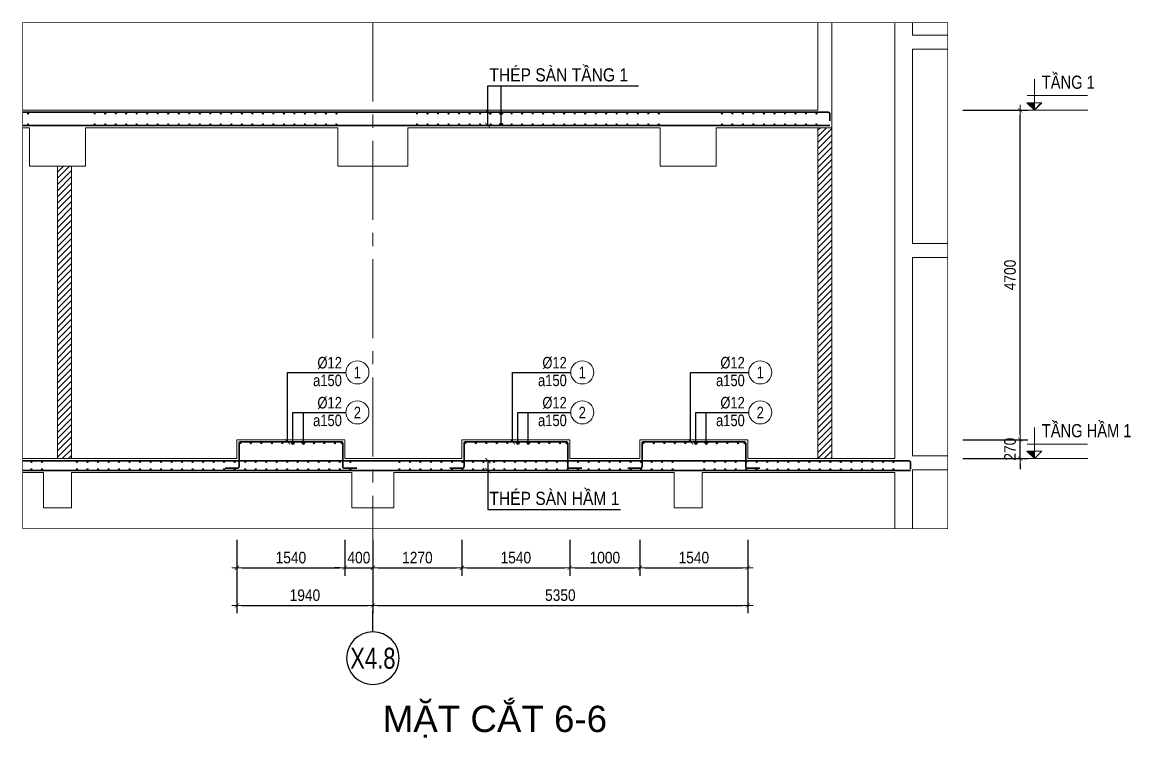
# Model space of a CAD drawing. Extents: x 517991 to 692152, y -83926 to 3506.
# Drawn here: x 659466 to 675287, y -57268 to -47061 of the extents above; entities that cross this region are included whole.
import ezdxf
from ezdxf.enums import TextEntityAlignment as Align

# ---------------------------------------------------------------- set-up
doc = ezdxf.new("R2010")
doc.units = 0
doc.header["$LTSCALE"] = 300
doc.header["$MEASUREMENT"] = 0
doc.linetypes.add('CENTER2', pattern=[1.125, 0.75, -0.125, 0.125, -0.125])
doc.linetypes.add('HIDDEN', pattern=[0.375, 0.25, -0.125])
doc.layers.get('0').update_dxf_attribs({"linetype": 'CONTINUOUS'})
doc.layers.get('DEFPOINTS').update_dxf_attribs({"linetype": 'CONTINUOUS'})
for name, color, linetype, lineweight in [('00-TT.Dim', 8, 'CONTINUOUS', 13), ('B-CONTOUR2', 2, 'CONTINUOUS', 40), ('kata_text', 7, 'CONTINUOUS', 30), ('kata_thep chu', 4, 'CONTINUOUS', 35), ('NDC_S_AXIS', 5, 'CENTER2', 15), ('NDC_S_DIM', 1, 'CONTINUOUS', 15), ('NDC_S_REBAR', 4, 'CONTINUOUS', 35), ('NDC_S_SLAB', 2, 'CONTINUOUS', 18), ('NDC_S_THIN LINE', 1, 'CONTINUOUS', 5)]:
    doc.layers.add(name, color=color, linetype=linetype, lineweight=lineweight)
doc.layers.add('A-SYM', color=7, linetype='CONTINUOUS')
doc.styles.add('ARIAL', font='arial.ttf', dxfattribs={"width": 0.8})
doc.styles.add('Heerim', font='', dxfattribs={"width": 0.8})
doc.styles.add('kata_text', font='arial.ttf', dxfattribs={"width": 0.8})
doc.styles.add('NDC_ARIAL', font='arial.ttf', dxfattribs={"width": 0.85})
doc.styles.add('NDC_DIM', font='', dxfattribs={"width": 0.75})
doc.styles.get("Standard").update_dxf_attribs({"font": 'arial.ttf'})
doc.styles.get('Heerim').set_extended_font_data('Dotum')
doc.styles.get('NDC_DIM').set_extended_font_data('Dotum')
doc.dimstyles.new('NDC_1-75', dxfattribs={"dimscale": 75, "dimtxt": 2.2, "dimasz": 1, "dimexe": 1.5, "dimexo": 0, "dimgap": 0.8, "dimtad": 1, "dimdec": 0, "dimdsep": 46, "dimtxsty": 'NDC_ARIAL', "dimblk": 'DIMMARK', "dimcen": 49999.938995, "dimdle": 1.5, "dimclrd": 1, "dimclre": 1, "dimclrt": 3, "dimadec": 0, "dimazin": 0, "dimtfac": 1, "dimtdec": 0, "dimtix": 1, "dimtmove": 1, "dimatfit": 3, "dimfxl": 1, "dimarcsym": 0})
doc.dimstyles.new('NDC_dim_25', dxfattribs={"dimscale": 25, "dimtxt": 2.2, "dimasz": 1.5, "dimexe": 1.5, "dimexo": 2.5, "dimgap": 1, "dimtad": 1, "dimdec": 0, "dimzin": 0, "dimdsep": 46, "dimtxsty": 'NDC_DIM', "dimblk": 'DIMMARK', "dimcen": 0.09, "dimdle": 1.2, "dimclrd": 1, "dimclre": 1, "dimclrt": 3, "dimadec": 0, "dimazin": 0, "dimtfac": 1, "dimtdec": 0, "dimtix": 1, "dimtofl": 0, "dimtmove": 0, "dimatfit": 3, "dimfxl": 6, "dimfxlon": 1, "dimtolj": 1, "dimtzin": 0, "dimarcsym": 0})
pattern_1 = [(45, (-127324.24, 366.7), (-44.194174, 44.194174), [])]

# ---------------------------------------------------------------- blocks, each defined once
blk = doc.blocks.new('DIMMARK')
at = {"layer": 'NDC_S_DIM', "color": 1}
blk.add_line((-1.5, 0), (1, 0), dxfattribs=at)
at = {"layer": 'NDC_S_DIM', "color": 2, "const_width": 0.1}
blk.add_lwpolyline([(-0.42, -0.42), (0.42, 0.42)], dxfattribs=at)
blk = doc.blocks.new('*D790')
at = {"layer": 'DEFPOINTS', "color": 0, "transparency": 16777216}
for p in [(662531, -54442), (664471, -54442), (664471, -55378)]:
    blk.add_point(p, dxfattribs=at)
at = {"layer": 'NDC_S_DIM', "color": 1, "lineweight": -2, "transparency": 16777216}
for p, q in [((662531, -54442), (662531, -55491)), ((664471, -54442), (664471, -55491)), ((662606, -55378), (664396, -55378))]:
    blk.add_line(p, q, dxfattribs=at)
at = {"layer": 'NDC_S_DIM', "color": 1, "lineweight": -2, "transparency": 16777216, "xscale": 75, "yscale": 75, "zscale": 75, "rotation": 180}
blk.add_blockref('DIMMARK', (662531, -55378), dxfattribs=at)
at = {"layer": 'NDC_S_DIM', "color": 1, "lineweight": -2, "transparency": 16777216, "xscale": 75, "yscale": 75, "zscale": 75}
blk.add_blockref('DIMMARK', (664471, -55378), dxfattribs=at)
at = {"layer": 'NDC_S_DIM', "color": 3, "transparency": 16777216, "insert": (663501, -55234), "char_height": 165, "attachment_point": 5, "style": 'NDC_ARIAL'}
blk.add_mtext('1940', dxfattribs=at)
blk = doc.blocks.new('*D791')
at = {"layer": 'DEFPOINTS', "color": 0, "transparency": 16777216}
for p in [(664071, -54442), (664471, -54442), (664471, -54842)]:
    blk.add_point(p, dxfattribs=at)
at = {"layer": 'NDC_S_DIM', "color": 1, "lineweight": -2, "transparency": 16777216}
for p, q in [((664071, -54442), (664071, -54955)), ((664471, -54442), (664471, -54955)), ((663996, -54842), (663921, -54842)), ((664071, -54842), (664471, -54842)), ((664546, -54842), (664621, -54842))]:
    blk.add_line(p, q, dxfattribs=at)
at = {"layer": 'NDC_S_DIM', "color": 1, "lineweight": -2, "transparency": 16777216, "xscale": 75, "yscale": 75, "zscale": 75}
blk.add_blockref('DIMMARK', (664071, -54842), dxfattribs=at)
at = {"layer": 'NDC_S_DIM', "color": 1, "lineweight": -2, "transparency": 16777216, "xscale": 75, "yscale": 75, "zscale": 75, "rotation": 180}
blk.add_blockref('DIMMARK', (664471, -54842), dxfattribs=at)
at = {"layer": 'NDC_S_DIM', "color": 3, "transparency": 16777216, "insert": (664271, -54698), "char_height": 165, "attachment_point": 5, "style": 'NDC_ARIAL'}
blk.add_mtext('400', dxfattribs=at)
blk = doc.blocks.new('*D792')
at = {"layer": 'DEFPOINTS', "color": 0, "transparency": 16777216}
for p in [(662531, -54442), (664071, -54442), (664071, -54842)]:
    blk.add_point(p, dxfattribs=at)
at = {"layer": 'NDC_S_DIM', "color": 1, "lineweight": -2, "transparency": 16777216}
for p, q in [((662531, -54442), (662531, -54955)), ((664071, -54442), (664071, -54955)), ((662606, -54842), (663996, -54842))]:
    blk.add_line(p, q, dxfattribs=at)
at = {"layer": 'NDC_S_DIM', "color": 1, "lineweight": -2, "transparency": 16777216, "xscale": 75, "yscale": 75, "zscale": 75, "rotation": 180}
blk.add_blockref('DIMMARK', (662531, -54842), dxfattribs=at)
at = {"layer": 'NDC_S_DIM', "color": 1, "lineweight": -2, "transparency": 16777216, "xscale": 75, "yscale": 75, "zscale": 75}
blk.add_blockref('DIMMARK', (664071, -54842), dxfattribs=at)
at = {"layer": 'NDC_S_DIM', "color": 3, "transparency": 16777216, "insert": (663301, -54698), "char_height": 165, "attachment_point": 5, "style": 'NDC_ARIAL'}
blk.add_mtext('1540', dxfattribs=at)
blk = doc.blocks.new('*U1')
for q in [(0, 0), (0, 2)]:
    blk.add_line((0, 4), q)
blk.add_circle((0, 9), 5)
at = {"style": 'Heerim', "width": 0.8}
blk.add_attdef('NO', text='', height=4, dxfattribs=at).set_placement((-0.01, 9.02), align=Align.MIDDLE_CENTER)
blk = doc.blocks.new('*D793')
at = {"layer": 'DEFPOINTS', "color": 0, "transparency": 16777216}
for p in [(664471, -54442), (665741, -54442), (665741, -54842)]:
    blk.add_point(p, dxfattribs=at)
at = {"layer": 'NDC_S_DIM', "color": 1, "lineweight": -2, "transparency": 16777216}
for p, q in [((664471, -54442), (664471, -54955)), ((665741, -54442), (665741, -54955)), ((664546, -54842), (665666, -54842))]:
    blk.add_line(p, q, dxfattribs=at)
at = {"layer": 'NDC_S_DIM', "color": 1, "lineweight": -2, "transparency": 16777216, "xscale": 75, "yscale": 75, "zscale": 75, "rotation": 180}
blk.add_blockref('DIMMARK', (664471, -54842), dxfattribs=at)
at = {"layer": 'NDC_S_DIM', "color": 1, "lineweight": -2, "transparency": 16777216, "xscale": 75, "yscale": 75, "zscale": 75}
blk.add_blockref('DIMMARK', (665741, -54842), dxfattribs=at)
at = {"layer": 'NDC_S_DIM', "color": 3, "transparency": 16777216, "insert": (665106, -54698), "char_height": 165, "attachment_point": 5, "style": 'NDC_ARIAL'}
blk.add_mtext('1270', dxfattribs=at)
blk = doc.blocks.new('*D794')
at = {"layer": 'DEFPOINTS', "color": 0, "transparency": 16777216}
for p in [(665741, -54442), (667281, -54442), (667281, -54842)]:
    blk.add_point(p, dxfattribs=at)
at = {"layer": 'NDC_S_DIM', "color": 1, "lineweight": -2, "transparency": 16777216}
for p, q in [((665741, -54442), (665741, -54955)), ((667281, -54442), (667281, -54955)), ((665816, -54842), (667206, -54842))]:
    blk.add_line(p, q, dxfattribs=at)
at = {"layer": 'NDC_S_DIM', "color": 1, "lineweight": -2, "transparency": 16777216, "xscale": 75, "yscale": 75, "zscale": 75, "rotation": 180}
blk.add_blockref('DIMMARK', (665741, -54842), dxfattribs=at)
at = {"layer": 'NDC_S_DIM', "color": 1, "lineweight": -2, "transparency": 16777216, "xscale": 75, "yscale": 75, "zscale": 75}
blk.add_blockref('DIMMARK', (667281, -54842), dxfattribs=at)
at = {"layer": 'NDC_S_DIM', "color": 3, "transparency": 16777216, "insert": (666511, -54698), "char_height": 165, "attachment_point": 5, "style": 'NDC_ARIAL'}
blk.add_mtext('1540', dxfattribs=at)
blk = doc.blocks.new('*D795')
at = {"layer": 'DEFPOINTS', "color": 0, "transparency": 16777216}
for p in [(667281, -54442), (668281, -54442), (668281, -54842)]:
    blk.add_point(p, dxfattribs=at)
at = {"layer": 'NDC_S_DIM', "color": 1, "lineweight": -2, "transparency": 16777216}
for p, q in [((667281, -54442), (667281, -54955)), ((668281, -54442), (668281, -54955)), ((667356, -54842), (668206, -54842))]:
    blk.add_line(p, q, dxfattribs=at)
at = {"layer": 'NDC_S_DIM', "color": 1, "lineweight": -2, "transparency": 16777216, "xscale": 75, "yscale": 75, "zscale": 75, "rotation": 180}
blk.add_blockref('DIMMARK', (667281, -54842), dxfattribs=at)
at = {"layer": 'NDC_S_DIM', "color": 1, "lineweight": -2, "transparency": 16777216, "xscale": 75, "yscale": 75, "zscale": 75}
blk.add_blockref('DIMMARK', (668281, -54842), dxfattribs=at)
at = {"layer": 'NDC_S_DIM', "color": 3, "transparency": 16777216, "insert": (667781, -54698), "char_height": 165, "attachment_point": 5, "style": 'NDC_ARIAL'}
blk.add_mtext('1000', dxfattribs=at)
blk = doc.blocks.new('*D796')
at = {"layer": 'DEFPOINTS', "color": 0, "transparency": 16777216}
for p in [(668281, -54442), (669821, -54442), (669821, -54842)]:
    blk.add_point(p, dxfattribs=at)
at = {"layer": 'NDC_S_DIM', "color": 1, "lineweight": -2, "transparency": 16777216}
for p, q in [((668281, -54442), (668281, -54955)), ((669821, -54442), (669821, -54955)), ((668356, -54842), (669746, -54842))]:
    blk.add_line(p, q, dxfattribs=at)
at = {"layer": 'NDC_S_DIM', "color": 1, "lineweight": -2, "transparency": 16777216, "xscale": 75, "yscale": 75, "zscale": 75, "rotation": 180}
blk.add_blockref('DIMMARK', (668281, -54842), dxfattribs=at)
at = {"layer": 'NDC_S_DIM', "color": 1, "lineweight": -2, "transparency": 16777216, "xscale": 75, "yscale": 75, "zscale": 75}
blk.add_blockref('DIMMARK', (669821, -54842), dxfattribs=at)
at = {"layer": 'NDC_S_DIM', "color": 3, "transparency": 16777216, "insert": (669051, -54698), "char_height": 165, "attachment_point": 5, "style": 'NDC_ARIAL'}
blk.add_mtext('1540', dxfattribs=at)
blk = doc.blocks.new('*D797')
at = {"layer": 'DEFPOINTS', "color": 0, "transparency": 16777216}
for p in [(664471, -54442), (669821, -54442), (669821, -55378)]:
    blk.add_point(p, dxfattribs=at)
at = {"layer": 'NDC_S_DIM', "color": 1, "lineweight": -2, "transparency": 16777216}
for p, q in [((664471, -54442), (664471, -55491)), ((669821, -54442), (669821, -55491)), ((664546, -55378), (669746, -55378))]:
    blk.add_line(p, q, dxfattribs=at)
at = {"layer": 'NDC_S_DIM', "color": 1, "lineweight": -2, "transparency": 16777216, "xscale": 75, "yscale": 75, "zscale": 75, "rotation": 180}
blk.add_blockref('DIMMARK', (664471, -55378), dxfattribs=at)
at = {"layer": 'NDC_S_DIM', "color": 1, "lineweight": -2, "transparency": 16777216, "xscale": 75, "yscale": 75, "zscale": 75}
blk.add_blockref('DIMMARK', (669821, -55378), dxfattribs=at)
at = {"layer": 'NDC_S_DIM', "color": 3, "transparency": 16777216, "insert": (667146, -55234), "char_height": 165, "attachment_point": 5, "style": 'NDC_ARIAL'}
blk.add_mtext('5350', dxfattribs=at)
blk = doc.blocks.new('*D798')
at = {"layer": 'DEFPOINTS', "color": 0, "transparency": 16777216}
for p in [(672888, -48316), (673707, -48316), (672888, -53016)]:
    blk.add_point(p, dxfattribs=at)
at = {"layer": 'NDC_S_DIM', "color": 1, "lineweight": -2, "transparency": 16777216}
for p, q in [((672888, -48316), (673819, -48316)), ((673707, -52941), (673707, -48391)), ((672888, -53016), (673819, -53016))]:
    blk.add_line(p, q, dxfattribs=at)
at = {"layer": 'NDC_S_DIM', "color": 1, "lineweight": -2, "transparency": 16777216, "xscale": 75, "yscale": 75, "zscale": 75}
for p, rotation in [((673707, -48316), 90), ((673707, -53016), 270)]:
    blk.add_blockref('DIMMARK', p, dxfattribs=dict(at, rotation=rotation))
at = {"layer": 'NDC_S_DIM', "color": 3, "transparency": 16777216, "insert": (673563, -50666), "char_height": 165, "attachment_point": 5, "rotation": 90, "style": 'NDC_ARIAL'}
blk.add_mtext('4700', dxfattribs=at)
blk = doc.blocks.new('kata_block_CT')
blk.add_hatch(color=3).paths.add_polyline_path([(0, 1.41), (-1.42, 1.41), (0, 0)])
at = {"ltscale": 50}
h = blk.add_hatch(dxfattribs=at)
h.set_pattern_fill('ANSI31', color=8, scale=1.2375, style=0)
h.set_pattern_definition([(45, (0, 5e-12), (-2.7783, 2.7783), [])])
h.paths.add_polyline_path([(0, 1.41), (0, 0), (1.42, 1.41)])
at = {"color": 8, "ltscale": 50}
for p, q in [((-1.4, 2.76), (10.09, 2.76)), ((10.17, 0), (-1.44, 0))]:
    blk.add_line(p, q, dxfattribs=at)
for points in [[(0, 5.89), (0, 0)], [(0, 0), (-1.42, 1.41), (0, 1.41)], [(0, 0), (1.42, 1.41), (0, 1.41)]]:
    blk.add_lwpolyline(points, dxfattribs=at)
at = {"color": 3, "style": 'ARIAL', "width": 0.8}
blk.add_attdef('CT', (1.24, 3.58), '', height=2.2, dxfattribs=at)
blk = doc.blocks.new('*D799')
at = {"layer": 'DEFPOINTS', "color": 0, "transparency": 16777216}
for p in [(672888, -53016), (673707, -53016), (672888, -53286)]:
    blk.add_point(p, dxfattribs=at)
at = {"layer": 'NDC_S_DIM', "color": 1, "lineweight": -2, "transparency": 16777216}
for p, q in [((673707, -52941), (673707, -52866)), ((672888, -53016), (673819, -53016)), ((673707, -53286), (673707, -53016)), ((672888, -53286), (673819, -53286)), ((673707, -53361), (673707, -53436))]:
    blk.add_line(p, q, dxfattribs=at)
at = {"layer": 'NDC_S_DIM', "color": 1, "lineweight": -2, "transparency": 16777216, "xscale": 75, "yscale": 75, "zscale": 75}
for p, rotation in [((673707, -53016), 270), ((673707, -53286), 90)]:
    blk.add_blockref('DIMMARK', p, dxfattribs=dict(at, rotation=rotation))
at = {"layer": 'NDC_S_DIM', "color": 3, "transparency": 16777216, "insert": (673563, -53151), "char_height": 165, "attachment_point": 5, "rotation": 90, "style": 'NDC_ARIAL'}
blk.add_mtext('270', dxfattribs=at)
blk = doc.blocks.new('kata_block_THEP')
at = {"layer": 'kata_thep chu', "color": 0}
for p, q in [((-0.5, 0), (0.5, 0)), ((-0.35, 0.35), (0.35, -0.35)), ((0.35, 0.35), (-0.35, -0.35)), ((0, 0.5), (0, -0.5))]:
    blk.add_line(p, q, dxfattribs=at)
at = {"layer": 'kata_thep chu', "color": 0, "const_width": 0.0833}
blk.add_lwpolyline([(-0.5, 0, 1), (0.5, 0, 1), (-0.5, 0, 1)], format="xyb", dxfattribs=at)
blk = doc.blocks.new('*U800')
at = {"layer": 'NDC_S_REBAR', "xscale": 24, "yscale": 24, "zscale": 24}
blk.add_blockref('kata_block_THEP', (0, 55), dxfattribs=at)
at = {"layer": 'NDC_S_REBAR', "xscale": -24, "yscale": 24, "zscale": 24, "rotation": 180}
blk.add_blockref('kata_block_THEP', (0, -55), dxfattribs=at)
blk = doc.blocks.new('*U801')
at = {"layer": 'NDC_S_REBAR', "color": 0, "linetype": 'ByBlock', "lineweight": -2, "transparency": 16777216}
for p in [(-2700, 0), (-2550, 0), (-2400, 0), (-2250, 0), (-2100, 0), (-1950, 0), (-1800, 0), (-1650, 0), (-1500, 0), (-1350, 0), (-1200, 0), (-1050, 0), (-900, 0), (-750, 0), (-600, 0), (-450, 0), (-300, 0), (-150, 0), (0, 0)]:
    blk.add_blockref('*U800', p, dxfattribs=at)
blk = doc.blocks.new('*U802')
at = {"layer": 'NDC_S_REBAR', "xscale": 24, "yscale": 24, "zscale": 24}
blk.add_blockref('kata_block_THEP', (0, 55), dxfattribs=at)
at = {"layer": 'NDC_S_REBAR', "xscale": -24, "yscale": 24, "zscale": 24, "rotation": 180}
blk.add_blockref('kata_block_THEP', (0, -55), dxfattribs=at)
blk = doc.blocks.new('*U803')
at = {"layer": 'NDC_S_REBAR', "color": 0, "linetype": 'ByBlock', "lineweight": -2, "transparency": 16777216}
for p in [(-3900, 0), (-3750, 0), (-3600, 0), (-3450, 0), (-3300, 0), (-3150, 0), (-3000, 0), (-2850, 0), (-2700, 0), (-2550, 0), (-2400, 0), (-2250, 0), (-2100, 0), (-1950, 0), (-1800, 0), (-1650, 0), (-1500, 0), (-1350, 0), (-1200, 0), (-1050, 0), (-900, 0), (-750, 0), (-600, 0), (-450, 0), (-300, 0), (-150, 0), (0, 0)]:
    blk.add_blockref('*U802', p, dxfattribs=at)
blk = doc.blocks.new('*U804')
at = {"layer": 'NDC_S_REBAR', "xscale": 24, "yscale": 24, "zscale": 24}
blk.add_blockref('kata_block_THEP', (0, 55), dxfattribs=at)
at = {"layer": 'NDC_S_REBAR', "xscale": -24, "yscale": 24, "zscale": 24, "rotation": 180}
blk.add_blockref('kata_block_THEP', (0, -55), dxfattribs=at)
blk = doc.blocks.new('*U805')
at = {"layer": 'NDC_S_REBAR', "color": 0, "linetype": 'ByBlock', "lineweight": -2, "transparency": 16777216}
for p in [(-3900, 0), (-3750, 0), (-3600, 0), (-3450, 0), (-3300, 0), (-3150, 0), (-3000, 0), (-2850, 0), (-2700, 0), (-2550, 0), (-2400, 0), (-2250, 0), (-2100, 0), (-1950, 0), (-1800, 0), (-1650, 0), (-1500, 0), (-1350, 0), (-1200, 0), (-1050, 0), (-900, 0), (-750, 0), (-600, 0), (-450, 0), (-300, 0), (-150, 0), (0, 0)]:
    blk.add_blockref('*U804', p, dxfattribs=at)
blk = doc.blocks.new('*U806')
at = {"layer": 'NDC_S_REBAR', "xscale": 24, "yscale": 24, "zscale": 24}
blk.add_blockref('kata_block_THEP', (0, 55), dxfattribs=at)
at = {"layer": 'NDC_S_REBAR', "xscale": -24, "yscale": 24, "zscale": 24, "rotation": 180}
blk.add_blockref('kata_block_THEP', (0, -55), dxfattribs=at)
blk = doc.blocks.new('*U807')
at = {"layer": 'NDC_S_REBAR', "color": 0, "linetype": 'ByBlock', "lineweight": -2, "transparency": 16777216}
for p in [(-150, 0), (0, 0)]:
    blk.add_blockref('*U806', p, dxfattribs=at)
blk = doc.blocks.new('*U808')
at = {"layer": 'NDC_S_REBAR', "xscale": 24, "yscale": 24, "zscale": 24}
blk.add_blockref('kata_block_THEP', (0, 0), dxfattribs=at)
blk = doc.blocks.new('*U809')
at = {"layer": 'NDC_S_REBAR', "color": 0, "linetype": 'ByBlock', "lineweight": -2, "transparency": 16777216}
for p in [(0, 0), (150, 0), (300, 0), (450, 0), (600, 0), (750, 0), (900, 0), (1050, 0), (1200, 0), (1350, 0)]:
    blk.add_blockref('*U808', p, dxfattribs=at)
blk = doc.blocks.new('*U265')
blk.add_circle((2.5, 0), 2.5)
at = {"layer": 'kata_text', "color": 3, "style": 'kata_text', "width": 0.8}
for tag, p in [('DK2', (-0.85, 0.85)), ('KC2', (-0.85, -2.97))]:
    blk.add_attdef(tag, text='', height=2.5, dxfattribs=at).set_placement(p, align=Align.RIGHT)
at = {"layer": 'kata_text', "color": 7, "style": 'kata_text', "width": 0.8}
blk.add_attdef('SH3', text='', height=2.5, dxfattribs=at).set_placement((2.5, 0), align=Align.MIDDLE)
blk = doc.blocks.new('*U810')
at = {"layer": 'NDC_S_REBAR', "xscale": 24, "yscale": 24, "zscale": 24}
blk.add_blockref('kata_block_THEP', (0, 0), dxfattribs=at)
blk = doc.blocks.new('*U811')
at = {"layer": 'NDC_S_REBAR', "color": 0, "linetype": 'ByBlock', "lineweight": -2, "transparency": 16777216}
for p in [(0, 0), (150, 0), (300, 0), (450, 0), (600, 0), (750, 0), (900, 0), (1050, 0), (1200, 0), (1350, 0)]:
    blk.add_blockref('*U810', p, dxfattribs=at)
blk = doc.blocks.new('*U812')
at = {"layer": 'NDC_S_REBAR', "xscale": 24, "yscale": 24, "zscale": 24}
blk.add_blockref('kata_block_THEP', (0, 0), dxfattribs=at)
blk = doc.blocks.new('*U813')
at = {"layer": 'NDC_S_REBAR', "color": 0, "linetype": 'ByBlock', "lineweight": -2, "transparency": 16777216}
for p in [(0, 0), (150, 0), (300, 0), (450, 0), (600, 0), (750, 0), (900, 0), (1050, 0), (1200, 0), (1350, 0)]:
    blk.add_blockref('*U812', p, dxfattribs=at)
blk = doc.blocks.new('*U814')
at = {"layer": 'NDC_S_REBAR', "xscale": 24, "yscale": 24, "zscale": 24}
blk.add_blockref('kata_block_THEP', (0, 80), dxfattribs=at)
at = {"layer": 'NDC_S_REBAR', "xscale": -24, "yscale": 24, "zscale": 24, "rotation": 180}
blk.add_blockref('kata_block_THEP', (0, -80), dxfattribs=at)
blk = doc.blocks.new('*U815')
at = {"layer": 'NDC_S_DIM', "color": 0, "linetype": 'ByBlock', "lineweight": -2, "transparency": 16777216}
for p in [(-1350, 0), (-1200, 0), (-1050, 0), (-900, 0), (-750, 0), (-600, 0), (-450, 0), (-300, 0), (-150, 0), (0, 0)]:
    blk.add_blockref('*U814', p, dxfattribs=at)
blk = doc.blocks.new('*U816')
at = {"layer": 'NDC_S_REBAR', "xscale": 24, "yscale": 24, "zscale": 24}
blk.add_blockref('kata_block_THEP', (0, 80), dxfattribs=at)
at = {"layer": 'NDC_S_REBAR', "xscale": -24, "yscale": 24, "zscale": 24, "rotation": 180}
blk.add_blockref('kata_block_THEP', (0, -80), dxfattribs=at)
blk = doc.blocks.new('*U817')
at = {"layer": 'NDC_S_DIM', "color": 0, "linetype": 'ByBlock', "lineweight": -2, "transparency": 16777216}
for p in [(-3450, 0), (-3300, 0), (-3150, 0), (-3000, 0), (-2850, 0), (-2700, 0), (-2550, 0), (-2400, 0), (-2250, 0), (-2100, 0), (-1950, 0), (-1800, 0), (-1650, 0), (-1500, 0), (-1350, 0), (-1200, 0), (-1050, 0), (-900, 0), (-750, 0), (-600, 0), (-450, 0), (-300, 0), (-150, 0), (0, 0)]:
    blk.add_blockref('*U816', p, dxfattribs=at)
blk = doc.blocks.new('*U818')
at = {"layer": 'NDC_S_REBAR', "xscale": 24, "yscale": 24, "zscale": 24}
blk.add_blockref('kata_block_THEP', (0, 80), dxfattribs=at)
at = {"layer": 'NDC_S_REBAR', "xscale": -24, "yscale": 24, "zscale": 24, "rotation": 180}
blk.add_blockref('kata_block_THEP', (0, -80), dxfattribs=at)
blk = doc.blocks.new('*U819')
at = {"layer": 'NDC_S_DIM', "color": 0, "linetype": 'ByBlock', "lineweight": -2, "transparency": 16777216}
for p in [(-3450, 0), (-3300, 0), (-3150, 0), (-3000, 0), (-2850, 0), (-2700, 0), (-2550, 0), (-2400, 0), (-2250, 0), (-2100, 0), (-1950, 0), (-1800, 0), (-1650, 0), (-1500, 0), (-1350, 0), (-1200, 0), (-1050, 0), (-900, 0), (-750, 0), (-600, 0), (-450, 0), (-300, 0), (-150, 0), (0, 0)]:
    blk.add_blockref('*U818', p, dxfattribs=at)
blk = doc.blocks.new('*U820')
at = {"layer": 'NDC_S_REBAR', "xscale": 24, "yscale": 24, "zscale": 24}
blk.add_blockref('kata_block_THEP', (0, 80), dxfattribs=at)
at = {"layer": 'NDC_S_REBAR', "xscale": -24, "yscale": 24, "zscale": 24, "rotation": 180}
blk.add_blockref('kata_block_THEP', (0, -80), dxfattribs=at)
blk = doc.blocks.new('*U821')
at = {"layer": 'NDC_S_DIM', "color": 0, "linetype": 'ByBlock', "lineweight": -2, "transparency": 16777216}
blk.add_blockref('*U820', (0, 0), dxfattribs=at)

msp = doc.modelspace()

# ---------------------------------------------------------------- hatches: boundary and pattern name
at = {"layer": '00-TT.Dim'}
h = msp.add_hatch(dxfattribs=at)
h.set_pattern_fill('ANSI31', color=256, scale=500)
h.set_pattern_definition(pattern_1)
h.paths.add_polyline_path([(671021.2, -48565.6), (670821.2, -48565.6), (670821.2, -53285.6), (671021.2, -53285.6)])
h = msp.add_hatch(dxfattribs=at)
h.set_pattern_fill('ANSI31', color=256, scale=500)
h.set_pattern_definition(pattern_1)
h.paths.add_polyline_path([(660171.2, -49115.6), (659971.2, -49115.6), (659971.2, -53285.6), (660171.2, -53285.6)])

# ---------------------------------------------------------------- linework, layer by layer
at = {"layer": 'B-CONTOUR2', "color": 0, "const_width": 10}
msp.add_lwpolyline([(659471.2, -47065.6), (672671.2, -47065.6), (672671.2, -54285.6), (659471.2, -54285.6)], close=True, dxfattribs=at)
at = {"layer": 'NDC_S_AXIS', "ltscale": 5}
msp.add_lwpolyline([(664471.2, -47065.6), (664471.2, -55508.2)], dxfattribs=at)
at = {"layer": 'NDC_S_DIM'}
for points in [[(670821.2, -53285.6), (670821.2, -48565.6)], [(671021.2, -53285.6), (671021.2, -48565.6)], [(659971.2, -53285.6), (659971.2, -49115.6)], [(660171.2, -53285.6), (660171.2, -49115.6)]]:
    msp.add_lwpolyline(points, dxfattribs=at)
at = {"layer": 'NDC_S_REBAR'}
for points in [[(659471.2, -48345.6), (670971.2, -48345.6, -0.4142136), (670991.2, -48365.6), (670991.2, -48465.6)], [(662361.2, -53421), (662541.2, -53421, 0.4142136), (662561.2, -53401), (662561.2, -53065.6, -0.4142136), (662581.2, -53045.6), (664021.2, -53045.6, -0.4142136), (664041.2, -53065.6), (664041.2, -53401, 0.4142136), (664061.2, -53421), (664241.2, -53421)], [(665571.2, -53421), (665751.2, -53421, 0.4142136), (665771.2, -53401), (665771.2, -53065.6, -0.4142136), (665791.2, -53045.6), (667231.2, -53045.6, -0.4142136), (667251.2, -53065.6), (667251.2, -53401, 0.4142136), (667271.2, -53421), (667451.2, -53421)], [(668111.2, -53421), (668291.2, -53421, 0.4142136), (668311.2, -53401), (668311.2, -53065.6, -0.4142136), (668331.2, -53045.6), (669771.2, -53045.6, -0.4142136), (669791.2, -53065.6), (669791.2, -53401, 0.4142136), (669811.2, -53421), (669991.2, -53421)], [(659471.2, -53315.6), (672121.2, -53315.6, -0.4142136), (672141.2, -53335.6), (672141.2, -53435.6)]]:
    msp.add_lwpolyline(points, format="xyb", dxfattribs=at)
for points in [[(659471.2, -48535.6), (670991.2, -48535.6)], [(659471.2, -53455.6), (672141.2, -53455.6)]]:
    msp.add_lwpolyline(points, dxfattribs=at)
at = {"layer": 'NDC_S_SLAB'}
for points in [[(659471.2, -53285.6), (662531.2, -53285.6), (662531.2, -53015.6), (664071.2, -53015.6), (664071.2, -53285.6), (665741.2, -53285.6), (665741.2, -53015.6), (667281.2, -53015.6), (667281.2, -53285.6), (668281.2, -53285.6), (668281.2, -53015.6), (669821.2, -53015.6), (669821.2, -53285.6), (671921.2, -53285.6), (671921.2, -47065.6)], [(659471.2, -48315.6), (670821.2, -48315.6), (670821.2, -47065.6)], [(659471.2, -48565.6), (659571.2, -48565.6), (659571.2, -49115.6), (660371.2, -49115.6), (660371.2, -48565.6), (663971.2, -48565.6), (663971.2, -49115.6), (664971.2, -49115.6), (664971.2, -48565.6), (668571.2, -48565.6), (668571.2, -49115.6), (669371.2, -49115.6), (669371.2, -48565.6), (671021.2, -48565.6), (671021.2, -47065.6)], [(672671.2, -47245.6), (672171.2, -47245.6), (672171.2, -47065.6)], [(672671.2, -50215.6), (672171.2, -50215.6), (672171.2, -47445.6), (672671.2, -47445.6)], [(672671.2, -53245.6), (672171.2, -53245.6), (672171.2, -50415.6), (672671.2, -50415.6)], [(672171.2, -54285.6), (672171.2, -53445.6), (672671.2, -53445.6)], [(659471.2, -53485.6), (659771.2, -53485.6), (659771.2, -53985.6), (660171.2, -53985.6), (660171.2, -53485.6), (664171.2, -53485.6), (664171.2, -53985.6), (664771.2, -53985.6), (664771.2, -53485.6), (668771.2, -53485.6), (668771.2, -53985.6), (669171.2, -53985.6), (669171.2, -53485.6), (671921.2, -53485.6), (671921.2, -54285.6)]]:
    msp.add_lwpolyline(points, dxfattribs=at)

# ---------------------------------------------------------------- block references
at = {"layer": 'A-SYM'}
ref = msp.add_blockref('*U1', (664471.2, -55456.4), dxfattribs=dict(at, xscale=-75, yscale=75, zscale=75, rotation=180))
ref.add_attrib('NO', 'X4.8', dxfattribs={"layer": '0', "height": 300, "style": 'Heerim', "width": 0.8}).set_placement((664470.8, -56132.3), align=Align.MIDDLE_CENTER)
at = {"layer": 'NDC_S_DIM'}
for name, p in [('*U821', (659550.7, -48440.6)), ('*U819', (663950.7, -48440.6)), ('*U817', (668550.7, -48440.6)), ('*U815', (670800.7, -48440.6))]:
    msp.add_blockref(name, p, dxfattribs=at)
at = {"layer": 'NDC_S_REBAR'}
for name, p in [('*U809', (662579.1, -53063.3)), ('*U811', (665789.1, -53063.3)), ('*U813', (668329.1, -53063.3)), ('*U807', (659748.5, -53385.6)), ('*U805', (664148.5, -53385.6)), ('*U803', (668748.5, -53385.6)), ('*U801', (671898.5, -53385.6))]:
    msp.add_blockref(name, p, dxfattribs=at)
at = {"layer": 'NDC_S_REBAR', "xscale": 24, "yscale": 24, "zscale": 24}
for p in [(664024.8, -53063.3), (667234.8, -53063.3), (669774.8, -53063.3)]:
    msp.add_blockref('kata_block_THEP', p, dxfattribs=at)
at = {"layer": 'NDC_S_THIN LINE'}
ref = msp.add_blockref('kata_block_CT', (673910.7, -48315.6), dxfattribs=dict(at, xscale=75, yscale=75, zscale=75))
ref.add_attrib('CT', 'TẦNG 1', (674016.4, -48010.5), dxfattribs={"layer": '0', "color": 3, "height": 187.5, "style": 'ARIAL', "width": 0.8})
at = {"layer": 'NDC_S_THIN LINE', "xscale": 66, "yscale": 66, "zscale": 66}
for p, values in [((664084.3, -52055.8), {'SH3': '1', 'DK2': '%%c12', 'KC2': 'a150'}), ((667294.3, -52055.8), {'SH3': '1', 'DK2': '%%c12', 'KC2': 'a150'}), ((669834.3, -52055.8), {'SH3': '1', 'DK2': '%%c12', 'KC2': 'a150'}), ((664084.3, -52626.3), {'SH3': '2', 'DK2': '%%c12', 'KC2': 'a150'}), ((667294.3, -52626.3), {'SH3': '2', 'DK2': '%%c12', 'KC2': 'a150'}), ((669834.3, -52626.3), {'SH3': '2', 'DK2': '%%c12', 'KC2': 'a150'})]:
    msp.add_blockref('*U265', p, dxfattribs=at).add_auto_attribs(values)
at = {"layer": 'NDC_S_THIN LINE'}
ref = msp.add_blockref('kata_block_CT', (673910.7, -53285.6), dxfattribs=dict(at, xscale=75, yscale=75, zscale=75))
ref.add_attrib('CT', 'TẦNG HẦM 1', (674016.4, -52980.5), dxfattribs={"layer": '0', "color": 3, "height": 187.5, "style": 'ARIAL', "width": 0.8})

# ---------------------------------------------------------------- texts
at = {"style": 'NDC_ARIAL', "width": 0.85}
for s, p in [('THÉP SÀN TẦNG 1', (666133.1, -47905.7)), ('THÉP SÀN HẦM 1', (666133.1, -53946))]:
    msp.add_text(s, height=187.5, dxfattribs=at).set_placement(p)
at = {"linetype": 'HIDDEN'}
msp.add_text('MẶT CẮT 6-6', height=375, dxfattribs=at).set_placement((664611.3, -57184.8))

# ---------------------------------------------------------------- dimensions: what is measured, and where the dimension line sits
at = {"layer": 'NDC_S_DIM'}
for base, p1, p2, picture, middle in [((673707, -48315.6), (672888.4, -53015.6), (672888.4, -48315.6), '*D798', (673562.7, -50665.6)), ((673707, -53015.6), (672888.4, -53285.6), (672888.4, -53015.6), '*D799', (673562.7, -53150.6))]:
    dim = msp.add_linear_dim(base=base, p1=p1, p2=p2, angle=90, dimstyle='NDC_1-75', dxfattribs=at)
    dim.commit()
    dim.dimension.update_dxf_attribs({"geometry": picture, "text_midpoint": middle})
for base, p1, p2, picture, middle in [((664471.2, -55378.3), (662531.2, -54441.9), (664471.2, -54441.9), '*D790', (663501.2, -55234)), ((664071.2, -54842.3), (662531.2, -54441.9), (664071.2, -54441.9), '*D792', (663301.2, -54698.1)), ((664471.2, -54842.3), (664071.2, -54441.9), (664471.2, -54441.9), '*D791', (664271.2, -54698.1)), ((665741.2, -54842.3), (664471.2, -54441.9), (665741.2, -54441.9), '*D793', (665106.2, -54698.1)), ((669821.2, -55378.3), (664471.2, -54441.9), (669821.2, -54441.9), '*D797', (667146.2, -55234)), ((667281.2, -54842.3), (665741.2, -54441.9), (667281.2, -54441.9), '*D794', (666511.2, -54698.1)), ((668281.2, -54842.3), (667281.2, -54441.9), (668281.2, -54441.9), '*D795', (667781.2, -54698.1)), ((669821.2, -54842.3), (668281.2, -54441.9), (669821.2, -54441.9), '*D796', (669051.2, -54698.1))]:
    dim = msp.add_linear_dim(base=base, p1=p1, p2=p2, dimstyle='NDC_1-75', dxfattribs=at)
    dim.commit()
    dim.dimension.update_dxf_attribs({"geometry": picture, "text_midpoint": middle})

# ---------------------------------------------------------------- leaders
for points in [[(666112.5, -48535.6), (666112.5, -47970.1), (668075.1, -47970.1)], [(666112.5, -48345.6), (666112.5, -47970.1), (668075.1, -47970.1)], [(663253, -53045.6), (663253, -52055.8), (664084.3, -52055.8)], [(666463, -53045.6), (666463, -52055.8), (667294.3, -52055.8)], [(669003, -53045.6), (669003, -52055.8), (669834.3, -52055.8)], [(666112.5, -53315.6), (666112.5, -54010.4), (668005.9, -54010.4)], [(666112.5, -53455.6), (666112.5, -54010.4), (668005.9, -54010.4)]]:
    msp.add_leader(points, dimstyle='NDC_1-75', override={"dimlfac": 0.5, "dimldrblk": 'ARCHTICK'}, dxfattribs=at)
at = {"layer": 'NDC_S_THIN LINE'}
for points, override in [([(666300.7, -48520.5), (666300.7, -47970.1), (668263.4, -47970.1)], {"dimldrblk": 'DotBlank'}), ([(666300.7, -48360.7), (666300.7, -47970.1), (668263.4, -47970.1)], {"dimldrblk": 'DotBlank'}), ([(663329.1, -53063.3), (663329.1, -52626.3), (664084.3, -52626.3)], {"dimasz": 1.5, "dimldrblk": 'DotBlank'}), ([(663479.1, -53063.3), (663479.1, -52626.3), (664084.3, -52626.3)], {"dimasz": 1.5, "dimldrblk": 'DotBlank'}), ([(666539.1, -53063.3), (666539.1, -52626.3), (667294.3, -52626.3)], {"dimasz": 1.5, "dimldrblk": 'DotBlank'}), ([(666689.1, -53063.3), (666689.1, -52626.3), (667294.3, -52626.3)], {"dimasz": 1.5, "dimldrblk": 'DotBlank'}), ([(669079.1, -53063.3), (669079.1, -52626.3), (669834.3, -52626.3)], {"dimasz": 1.5, "dimldrblk": 'DotBlank'}), ([(669229.1, -53063.3), (669229.1, -52626.3), (669834.3, -52626.3)], {"dimasz": 1.5, "dimldrblk": 'DotBlank'})]:
    msp.add_leader(points, dimstyle='NDC_dim_25', override=override, dxfattribs=at)

doc.saveas('drawing.dxf')
